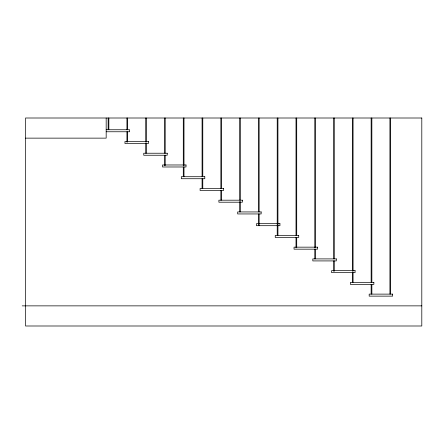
<?xml version="1.0" encoding="UTF-8"?>
<svg xmlns="http://www.w3.org/2000/svg" width="444" height="444" viewBox="0 0 444 444"><rect width="100%" height="100%" fill="white"/><g stroke="black" fill="none" stroke-linecap="round" stroke-linejoin="round"><path stroke-width="0.67" d="M106.172 129.748L129.654 129.748L129.654 131.763L106.172 131.763M25.552 138.134L106.172 138.134L106.172 118.004M22.2 305.866L421.8 305.866M390.626 118.004L390.626 294.056M389.91 118.004L389.91 294.056M371.861 118.004L371.861 282.273M371.861 284.354L371.861 294.056M371.145 118.004L371.145 282.273M371.145 284.354L371.145 294.056M353.074 118.004L353.074 271.223M353.074 272.61L353.074 282.317M352.364 118.004L352.364 271.223M352.364 272.61L352.364 282.317M334.288 118.004L334.288 258.785M334.288 260.867L334.288 271.267M333.577 118.004L333.577 258.785M333.577 260.867L333.577 271.267M315.501 118.004L315.501 247.735M315.501 249.123L315.501 258.835M314.79 118.004L314.79 247.735M314.79 249.123L314.79 258.835M296.714 118.004L296.714 235.364M296.714 237.435L296.714 247.791M296.004 118.004L296.004 235.364M296.004 237.435L296.004 247.791M277.933 118.004L277.933 235.359M277.217 118.004L277.217 235.359M259.146 118.004L259.146 211.882M259.146 213.958L259.146 225.691M258.43 118.004L258.43 211.882M258.43 213.958L258.43 225.691M240.359 118.004L240.359 200.144M240.359 201.526L240.359 211.877M239.643 118.004L239.643 200.144M239.643 201.526L239.643 211.877M221.573 118.004L221.573 188.406M221.573 190.476L221.573 200.139M220.857 118.004L220.857 188.406M220.857 190.476L220.857 200.139M202.786 118.004L202.786 176.662M202.786 178.732L202.786 188.395M202.076 118.004L202.076 176.662M202.076 178.732L202.076 188.395M183.999 118.004L183.999 165.618M183.999 166.994L183.999 176.657M183.289 118.004L183.289 165.618M183.289 166.994L183.289 176.657M165.212 118.004L165.212 153.186M165.212 155.256L165.212 165.606M164.502 118.004L164.502 153.186M164.502 155.256L164.502 165.606M146.431 118.004L146.431 142.141M146.431 143.517L146.431 153.174M145.715 118.004L145.715 142.141M145.715 143.517L145.715 153.174M127.644 118.004L127.644 129.72M127.644 131.785L127.644 142.124M126.928 118.004L126.928 129.72M126.928 131.785L126.928 142.124M108.858 118.004L108.858 129.698M108.142 118.004L108.142 129.698M421.8 118.004L25.552 118.004L25.552 325.996L421.8 325.996L421.8 118.004M148.44 141.486L124.958 141.486L124.958 143.501L148.44 143.501L148.44 141.486M167.227 153.23L143.745 153.23L143.745 155.245L167.227 155.245L167.227 153.23M186.014 164.974L162.532 164.974L162.532 166.983L186.014 166.983L186.014 164.974M204.801 176.712L181.313 176.712L181.313 178.727L204.801 178.727L204.801 176.712M223.582 188.456L200.1 188.456L200.1 190.465L223.582 190.465L223.582 188.456M242.369 200.194L218.886 200.194L218.886 202.209L242.369 202.209L242.369 200.194M261.155 211.938L237.673 211.938L237.673 213.947L261.155 213.947L261.155 211.938M279.942 223.676L256.46 223.676L256.46 225.691L279.942 225.691L279.942 223.676M298.729 235.42L275.247 235.42L275.247 237.429L298.729 237.429L298.729 235.42M317.516 247.158L294.033 247.158L294.033 249.173L317.516 249.173L317.516 247.158M336.302 258.902L312.815 258.902L312.815 260.917L336.302 260.917L336.302 258.902M355.083 270.64L331.601 270.64L331.601 272.655L355.083 272.655L355.083 270.64M373.87 282.384L350.388 282.384L350.388 284.399L373.87 284.399L373.87 282.384M392.657 294.122L369.175 294.122L369.175 296.137L392.657 296.137L392.657 294.122"/></g></svg>
